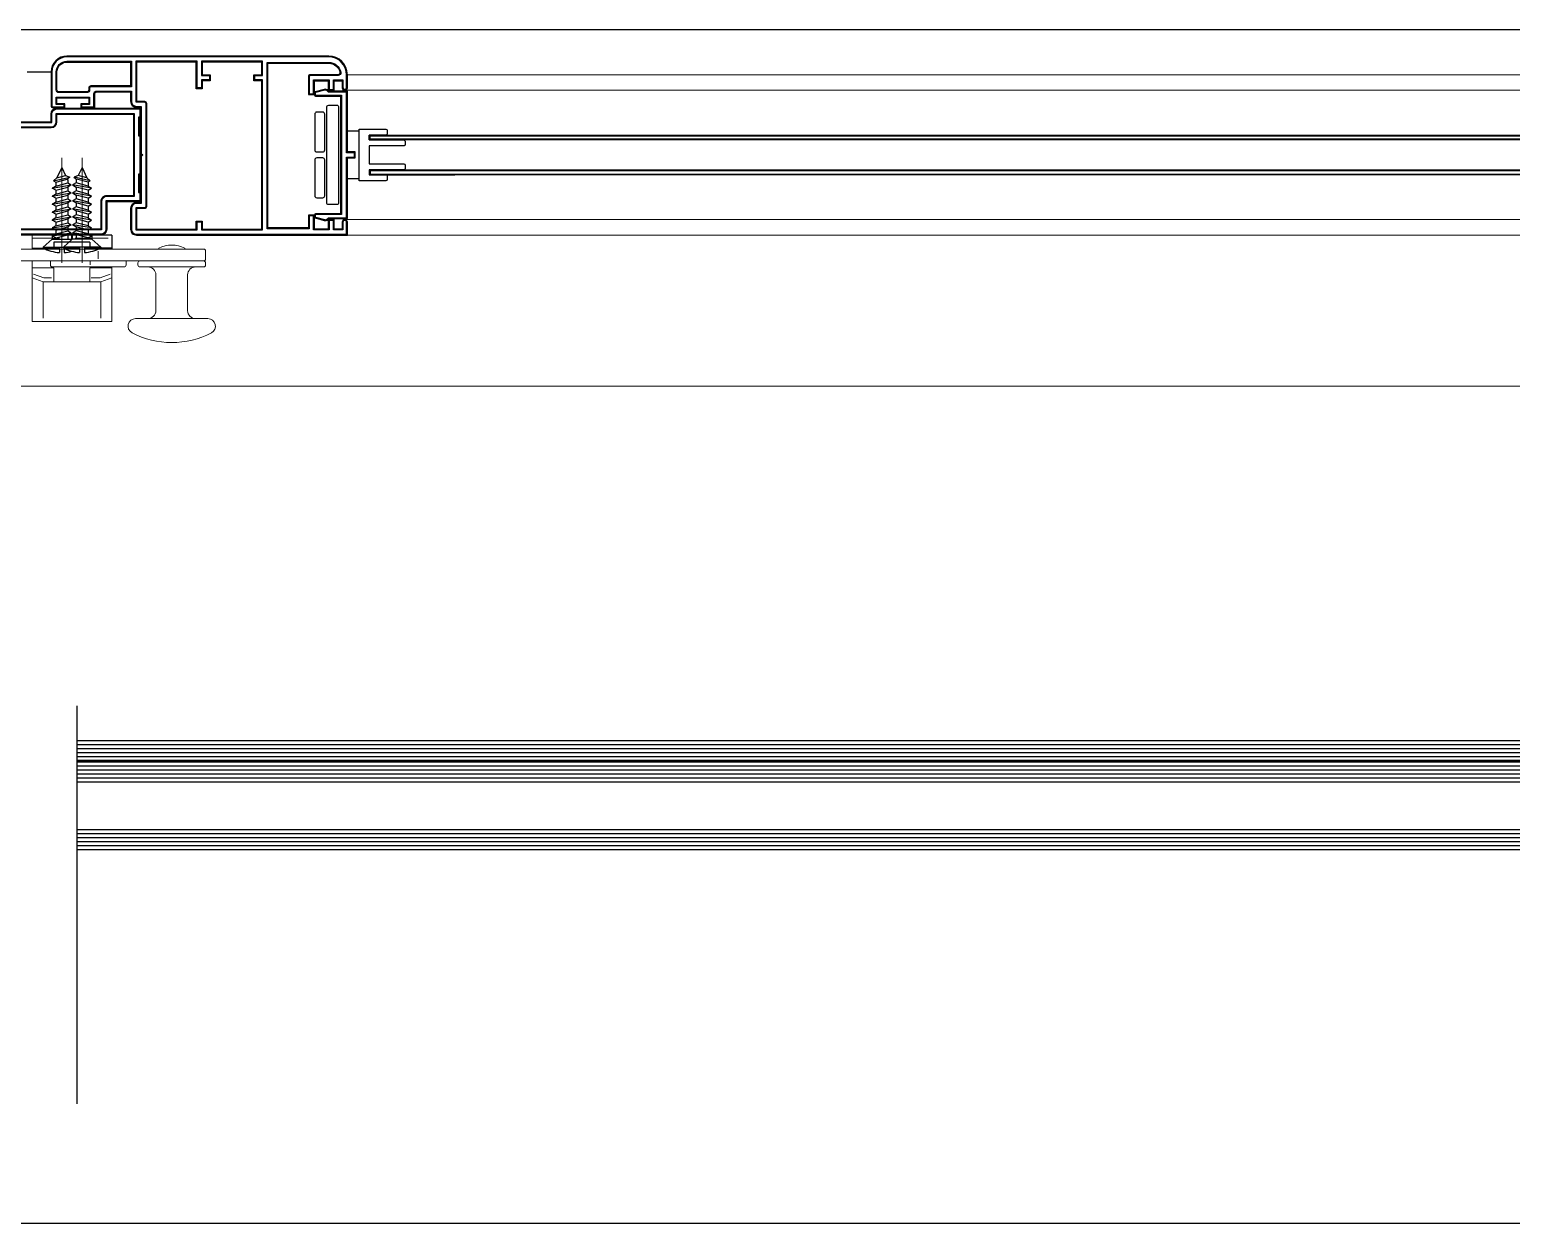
# Model space of a CAD drawing. Header units: millimetres. Extents: x 1251.1 to 1334.1, y 1577.6 to 1641.3.
# Drawn here: x 1300.652 to 1301.0245, y 1610.4513 to 1610.7513 of the extents above; entities that cross this region are included whole.
import ezdxf

# ---------------------------------------------------------------- set-up
doc = ezdxf.new("R2010")
doc.units = ezdxf.units.MM
doc.linetypes.add('ACAD_ISO02W100', pattern=[15, 12, -3])
doc.linetypes.add('TRATTOPUNTO', pattern=[1, 0.5, -0.25, 0, -0.25])
for name, color, linetype in [('FINESTRA_finissime', 251, 'Continuous'), ('MONTANTI sezioni - windows structure section', 2, 'Continuous'), ('MURATURA', 140, 'Continuous')]:
    doc.layers.add(name, color=color, linetype=linetype)
doc.layers.add('PROIEZIONI finissime - fine lines', color=251, linetype='Continuous', lineweight=9)
doc.layers.add('VETRATE sezioni - windows sections', color=7, linetype='Continuous', true_color=0x4d79ff)

msp = doc.modelspace()

# ---------------------------------------------------------------- linework, layer by layer
at = {"layer": 'FINESTRA_finissime', "color": 145, "linetype": 'TRATTOPUNTO', "ltscale": 0.02}
msp.add_line((1300.663922517997, 1610.481328795551), (1300.663922517997, 1610.628326230804), dxfattribs=at)
at = {"layer": 'MONTANTI sezioni - windows structure section'}
for p, q in [((1300.651389878987, 1610.74062800721), (1300.657389878987, 1610.74062800721)), ((1300.734889878987, 1610.72577800721), (1300.731889878987, 1610.72577800721)), ((1300.737389878987, 1610.72477800721), (1301.172723938244, 1610.72477800721)), ((1300.737389878987, 1610.72357800721), (1300.737389878987, 1610.72477800721)), ((1301.172723938244, 1610.72357800721), (1300.737389878987, 1610.72357800721)), ((1300.737589878987, 1610.72457800721), (1301.172723938244, 1610.72457800721)), ((1300.737589878987, 1610.72377800721), (1300.737589878987, 1610.72457800721)), ((1301.172723938244, 1610.72377800721), (1300.737589878987, 1610.72377800721)), ((1300.660089878987, 1610.71662800721), (1300.65886853808, 1610.714008833182)), ((1300.660089878987, 1610.71662800721), (1300.661039913562, 1610.714590651489)), ((1300.665189878987, 1610.71662800721), (1300.664239844412, 1610.714590651489)), ((1300.665189878987, 1610.71662800721), (1300.666411219895, 1610.714008833182)), ((1301.187223938244, 1610.71597800721), (1300.737389878987, 1610.71597800721)), ((1300.737389878987, 1610.71597800721), (1300.737389878987, 1610.71477800721)), ((1301.172723938244, 1610.71577800721), (1300.737589878987, 1610.71577800721)), ((1300.737589878987, 1610.71577800721), (1300.737589878987, 1610.71497800721)), ((1300.657689878987, 1610.711418505765), (1300.662489878987, 1610.712218399038)), ((1300.658589878987, 1610.711934166703), (1300.657689878987, 1610.711418505765)), ((1300.65886853808, 1610.714008833182), (1300.658013955601, 1610.713256664812)), ((1300.658013955601, 1610.713256664812), (1300.658589878987, 1610.712898890523)), ((1300.658028661583, 1610.713266170491), (1300.662097198025, 1610.714155996316)), ((1300.658589878987, 1610.712898890523), (1300.661469051392, 1610.713670362444)), ((1300.658589878987, 1610.712898890523), (1300.658589878987, 1610.711934166703)), ((1300.658589878987, 1610.711934166703), (1300.661589878987, 1610.71273801428)), ((1300.658589878987, 1610.710898890523), (1300.661589878987, 1610.7117027381)), ((1300.65886853808, 1610.714008833182), (1300.661039913562, 1610.714590651489)), ((1300.661039913562, 1610.714590651489), (1300.662097198025, 1610.714155996316)), ((1300.662118720241, 1610.714159597696), (1300.661469051392, 1610.713670362444)), ((1300.661469051392, 1610.713670362444), (1300.661589878987, 1610.713411246829)), ((1300.661589878987, 1610.713411246829), (1300.661589878987, 1610.71273801428)), ((1300.661589878987, 1610.71273801428), (1300.662489878987, 1610.712218399038)), ((1300.662489878987, 1610.712218399038), (1300.661589878987, 1610.7117027381)), ((1300.661589878987, 1610.7117027381), (1300.661589878987, 1610.71073801428)), ((1300.663689878987, 1610.71273801428), (1300.662789878987, 1610.712218399038)), ((1300.662789878987, 1610.712218399038), (1300.663689878987, 1610.7117027381)), ((1300.667589878987, 1610.711418505765), (1300.662789878987, 1610.712218399038)), ((1300.663161037734, 1610.714159597696), (1300.663810706582, 1610.713670362444)), ((1300.664239844412, 1610.714590651489), (1300.66318255995, 1610.714155996316)), ((1300.667251096391, 1610.713266170491), (1300.66318255995, 1610.714155996316)), ((1300.663810706582, 1610.713670362444), (1300.663689878987, 1610.713411246829)), ((1300.663689878987, 1610.713411246829), (1300.663689878987, 1610.71273801428)), ((1300.666689878987, 1610.711934166703), (1300.663689878987, 1610.71273801428)), ((1300.663689878987, 1610.7117027381), (1300.663689878987, 1610.71073801428)), ((1300.666689878987, 1610.710898890523), (1300.663689878987, 1610.7117027381)), ((1300.666689878987, 1610.712898890523), (1300.663810706582, 1610.713670362444)), ((1300.666411219895, 1610.714008833182), (1300.664239844412, 1610.714590651489)), ((1300.666411219895, 1610.714008833182), (1300.667265802374, 1610.713256664812)), ((1300.667265802374, 1610.713256664812), (1300.666689878987, 1610.712898890523)), ((1300.666689878987, 1610.712898890523), (1300.666689878987, 1610.711934166703)), ((1300.666689878987, 1610.711934166703), (1300.667589878987, 1610.711418505765)), ((1300.734889878987, 1610.71377800721), (1300.731889878987, 1610.71377800721)), ((1300.737389878987, 1610.71477800721), (1300.758889878987, 1610.71477800721)), ((1300.737589878987, 1610.71497800721), (1301.172723938244, 1610.71497800721)), ((1301.183023938244, 1610.71477800721), (1300.758889878987, 1610.71477800721)), ((1300.658589878987, 1610.710898890523), (1300.657689878987, 1610.711418505765)), ((1300.657689878987, 1610.709418505765), (1300.662489878987, 1610.710218399038)), ((1300.658589878987, 1610.709934166703), (1300.657689878987, 1610.709418505765)), ((1300.658589878987, 1610.708898890523), (1300.657689878987, 1610.709418505765)), ((1300.657689878987, 1610.707418505765), (1300.662489878987, 1610.708218399038)), ((1300.658589878987, 1610.710898890523), (1300.658589878987, 1610.709934166703)), ((1300.658589878987, 1610.709934166703), (1300.661589878987, 1610.71073801428)), ((1300.658589878987, 1610.708898890523), (1300.661589878987, 1610.7097027381)), ((1300.658589878987, 1610.708898890523), (1300.658589878987, 1610.707934166703)), ((1300.658589878987, 1610.707934166703), (1300.661589878987, 1610.70873801428)), ((1300.661589878987, 1610.71073801428), (1300.662489878987, 1610.710218399038)), ((1300.662489878987, 1610.710218399038), (1300.661589878987, 1610.7097027381)), ((1300.661589878987, 1610.7097027381), (1300.661589878987, 1610.70873801428)), ((1300.661589878987, 1610.70873801428), (1300.662489878987, 1610.708218399038)), ((1300.662489878987, 1610.708218399038), (1300.661589878987, 1610.7077027381)), ((1300.663689878987, 1610.71073801428), (1300.662789878987, 1610.710218399038)), ((1300.662789878987, 1610.710218399038), (1300.663689878987, 1610.7097027381)), ((1300.667589878987, 1610.709418505765), (1300.662789878987, 1610.710218399038)), ((1300.663689878987, 1610.70873801428), (1300.662789878987, 1610.708218399038)), ((1300.662789878987, 1610.708218399038), (1300.663689878987, 1610.7077027381)), ((1300.667589878987, 1610.707418505765), (1300.662789878987, 1610.708218399038)), ((1300.666689878987, 1610.709934166703), (1300.663689878987, 1610.71073801428)), ((1300.663689878987, 1610.7097027381), (1300.663689878987, 1610.70873801428)), ((1300.666689878987, 1610.708898890523), (1300.663689878987, 1610.7097027381)), ((1300.666689878987, 1610.707934166703), (1300.663689878987, 1610.70873801428)), ((1300.666689878987, 1610.710898890523), (1300.667589878987, 1610.711418505765)), ((1300.666689878987, 1610.710898890523), (1300.666689878987, 1610.709934166703)), ((1300.666689878987, 1610.709934166703), (1300.667589878987, 1610.709418505765)), ((1300.666689878987, 1610.708898890523), (1300.667589878987, 1610.709418505765)), ((1300.666689878987, 1610.708898890523), (1300.666689878987, 1610.707934166703)), ((1300.658589878987, 1610.707934166703), (1300.657689878987, 1610.707418505765)), ((1300.658589878987, 1610.706898890523), (1300.657689878987, 1610.707418505765)), ((1300.657689878987, 1610.705418505765), (1300.662489878987, 1610.706218399038)), ((1300.658589878987, 1610.705934166703), (1300.657689878987, 1610.705418505765)), ((1300.658589878987, 1610.704898890523), (1300.657689878987, 1610.705418505765)), ((1300.658589878987, 1610.706898890523), (1300.661589878987, 1610.7077027381)), ((1300.658589878987, 1610.706898890523), (1300.658589878987, 1610.705934166703)), ((1300.658589878987, 1610.705934166703), (1300.661589878987, 1610.706738014281)), ((1300.658589878987, 1610.704898890523), (1300.661589878987, 1610.7057027381)), ((1300.658589878987, 1610.704898890523), (1300.658589878987, 1610.703934166703)), ((1300.658589878987, 1610.703934166703), (1300.661589878987, 1610.704738014281)), ((1300.661589878987, 1610.7077027381), (1300.661589878987, 1610.706738014281)), ((1300.661589878987, 1610.706738014281), (1300.662489878987, 1610.706218399038)), ((1300.662489878987, 1610.706218399038), (1300.661589878987, 1610.7057027381)), ((1300.661589878987, 1610.7057027381), (1300.661589878987, 1610.704738014281)), ((1300.661589878987, 1610.704738014281), (1300.662489878987, 1610.704218399038)), ((1300.663689878987, 1610.706738014281), (1300.662789878987, 1610.706218399038)), ((1300.662789878987, 1610.706218399038), (1300.663689878987, 1610.7057027381)), ((1300.667589878987, 1610.705418505765), (1300.662789878987, 1610.706218399038)), ((1300.663689878987, 1610.704738014281), (1300.662789878987, 1610.704218399038)), ((1300.663689878987, 1610.7077027381), (1300.663689878987, 1610.706738014281)), ((1300.666689878987, 1610.706898890523), (1300.663689878987, 1610.7077027381)), ((1300.666689878987, 1610.705934166703), (1300.663689878987, 1610.706738014281)), ((1300.663689878987, 1610.7057027381), (1300.663689878987, 1610.704738014281)), ((1300.666689878987, 1610.704898890523), (1300.663689878987, 1610.7057027381)), ((1300.666689878987, 1610.703934166703), (1300.663689878987, 1610.704738014281)), ((1300.666689878987, 1610.707934166703), (1300.667589878987, 1610.707418505765)), ((1300.666689878987, 1610.706898890523), (1300.667589878987, 1610.707418505765)), ((1300.666689878987, 1610.706898890523), (1300.666689878987, 1610.705934166703)), ((1300.666689878987, 1610.705934166703), (1300.667589878987, 1610.705418505765)), ((1300.666689878987, 1610.704898890523), (1300.667589878987, 1610.705418505765)), ((1300.666689878987, 1610.704898890523), (1300.666689878987, 1610.703934166703)), ((1300.657689878987, 1610.703418505765), (1300.662489878987, 1610.704218399038)), ((1300.658589878987, 1610.703934166703), (1300.657689878987, 1610.703418505765)), ((1300.658589878987, 1610.702898890523), (1300.657689878987, 1610.703418505765)), ((1300.657689878987, 1610.701418505765), (1300.662489878987, 1610.702218399038)), ((1300.658589878987, 1610.701934166703), (1300.657689878987, 1610.701418505765)), ((1300.658589878987, 1610.700898890523), (1300.657689878987, 1610.701418505765)), ((1300.658589878987, 1610.702898890523), (1300.661589878987, 1610.7037027381)), ((1300.658589878987, 1610.702898890523), (1300.658589878987, 1610.701934166703)), ((1300.658589878987, 1610.701934166703), (1300.661589878987, 1610.702738014281)), ((1300.658589878987, 1610.700898890523), (1300.661589878987, 1610.7017027381)), ((1300.658589878987, 1610.700898890523), (1300.658589878987, 1610.699934166703)), ((1300.658589878987, 1610.699934166703), (1300.661589878987, 1610.70073801428)), ((1300.662489878987, 1610.704218399038), (1300.661589878987, 1610.7037027381)), ((1300.661589878987, 1610.7037027381), (1300.661589878987, 1610.702738014281)), ((1300.661589878987, 1610.702738014281), (1300.662489878987, 1610.702218399038)), ((1300.662489878987, 1610.702218399038), (1300.661589878987, 1610.7017027381)), ((1300.661589878987, 1610.7017027381), (1300.661589878987, 1610.70073801428)), ((1300.661589878987, 1610.70073801428), (1300.662489878987, 1610.700218399038)), ((1300.662789878987, 1610.704218399038), (1300.663689878987, 1610.7037027381)), ((1300.667589878987, 1610.703418505765), (1300.662789878987, 1610.704218399038)), ((1300.663689878987, 1610.702738014281), (1300.662789878987, 1610.702218399038)), ((1300.662789878987, 1610.702218399038), (1300.663689878987, 1610.7017027381)), ((1300.667589878987, 1610.701418505765), (1300.662789878987, 1610.702218399038)), ((1300.663689878987, 1610.70073801428), (1300.662789878987, 1610.700218399038)), ((1300.663689878987, 1610.7037027381), (1300.663689878987, 1610.702738014281)), ((1300.666689878987, 1610.702898890523), (1300.663689878987, 1610.7037027381)), ((1300.666689878987, 1610.701934166703), (1300.663689878987, 1610.702738014281)), ((1300.663689878987, 1610.7017027381), (1300.663689878987, 1610.70073801428)), ((1300.666689878987, 1610.700898890523), (1300.663689878987, 1610.7017027381)), ((1300.666689878987, 1610.699934166703), (1300.663689878987, 1610.70073801428)), ((1300.666689878987, 1610.703934166703), (1300.667589878987, 1610.703418505765)), ((1300.666689878987, 1610.702898890523), (1300.667589878987, 1610.703418505765)), ((1300.666689878987, 1610.702898890523), (1300.666689878987, 1610.701934166703)), ((1300.666689878987, 1610.701934166703), (1300.667589878987, 1610.701418505765)), ((1300.666689878987, 1610.700898890523), (1300.667589878987, 1610.701418505765)), ((1300.666689878987, 1610.700898890523), (1300.666689878987, 1610.699934166703)), ((1300.672639878987, 1610.69962800721), (1300.652639878987, 1610.69962800721)), ((1300.657639357954, 1610.69862800721), (1300.655397784141, 1610.696556603564)), ((1300.657639357954, 1610.69962800721), (1300.657639357954, 1610.69862800721)), ((1300.657639357954, 1610.69862800721), (1300.66254040002, 1610.69862800721)), ((1300.657689878987, 1610.699418505765), (1300.662489878987, 1610.700218399038)), ((1300.658589878987, 1610.699934166703), (1300.657689878987, 1610.699418505765)), ((1300.658589878987, 1610.698898890523), (1300.657689878987, 1610.699418505765)), ((1300.658139878987, 1610.69787800721), (1300.658139878987, 1610.69637800721)), ((1300.667139878987, 1610.69787800721), (1300.658139878987, 1610.69787800721)), ((1300.658589878987, 1610.698898890523), (1300.661589878987, 1610.6997027381)), ((1300.658589878987, 1610.698898890523), (1300.658589878987, 1610.69862800721)), ((1300.662739357955, 1610.69862800721), (1300.660497784141, 1610.696556603564)), ((1300.662489878987, 1610.700218399038), (1300.661589878987, 1610.6997027381)), ((1300.661589878987, 1610.6997027381), (1300.661589878987, 1610.69862800721)), ((1300.66254040002, 1610.69962800721), (1300.66254040002, 1610.69862800721)), ((1300.662739357955, 1610.69962800721), (1300.662739357955, 1610.69862800721)), ((1300.66764040002, 1610.69862800721), (1300.662739357955, 1610.69862800721)), ((1300.662789878987, 1610.700218399038), (1300.663689878987, 1610.6997027381)), ((1300.667589878987, 1610.699418505765), (1300.662789878987, 1610.700218399038)), ((1300.663689878987, 1610.6997027381), (1300.663689878987, 1610.69862800721)), ((1300.666689878987, 1610.698898890523), (1300.663689878987, 1610.6997027381)), ((1300.666689878987, 1610.699934166703), (1300.667589878987, 1610.699418505765)), ((1300.666689878987, 1610.698898890523), (1300.667589878987, 1610.699418505765)), ((1300.666689878987, 1610.698898890523), (1300.666689878987, 1610.69862800721)), ((1300.667139878987, 1610.69787800721), (1300.667139878987, 1610.69637800721)), ((1300.66764040002, 1610.69962800721), (1300.66764040002, 1610.69862800721)), ((1300.66764040002, 1610.69862800721), (1300.669881973834, 1610.696556603564)), ((1300.672639878987, 1610.69962800721), (1300.672639878987, 1610.69612800721)), ((1300.655397784141, 1610.696556603564), (1300.659489878987, 1610.696556603564)), ((1300.655397784141, 1610.696556603564), (1300.655397784141, 1610.696371283412)), ((1300.655397784141, 1610.696371283412), (1300.659489878987, 1610.696371283412)), ((1300.659489878987, 1610.69662800721), (1300.659489878987, 1610.695245669561)), ((1300.659489878987, 1610.69662800721), (1300.660575053746, 1610.69662800721)), ((1300.664589878987, 1610.696556603564), (1300.660497784141, 1610.696556603564)), ((1300.660497784141, 1610.696556603564), (1300.660497784141, 1610.696371283412)), ((1300.664589878987, 1610.696371283412), (1300.660497784141, 1610.696371283412)), ((1300.660689878987, 1610.696274319429), (1300.660689878987, 1610.695245669561)), ((1300.664589878987, 1610.69662800721), (1300.664589878987, 1610.695245669561)), ((1300.665789878987, 1610.69662800721), (1300.664589878987, 1610.69662800721)), ((1300.665789878987, 1610.69662800721), (1300.665789878987, 1610.695245669561)), ((1300.669881973834, 1610.696556603564), (1300.665789878987, 1610.696556603564)), ((1300.669881973834, 1610.696371283412), (1300.665789878987, 1610.696371283412)), ((1300.672639878987, 1610.69637800721), (1300.667139878987, 1610.69637800721)), ((1300.669881973834, 1610.696556603564), (1300.669881973834, 1610.696371283412))]:
    msp.add_line(p, q, dxfattribs=at)
for points in [[(1300.657389878987, 1610.73212800721, 0.4142135623730951), (1300.657889878987, 1610.73162800721), (1300.660889878987, 1610.73162800721), (1300.660889878987, 1610.73262800721), (1300.658889878987, 1610.73262800721), (1300.658889878987, 1610.73412800721), (1300.666889878987, 1610.73412800721), (1300.666889878987, 1610.73262800721), (1300.664889878987, 1610.73262800721), (1300.664889878987, 1610.73162800721), (1300.668389878987, 1610.73162800721), (1300.668389878987, 1610.73512800721, -0.4142135623730951), (1300.668889878987, 1610.73562800721), (1300.677389878987, 1610.73562800721), (1300.677389878987, 1610.73327800721, 0.4142135623730951), (1300.678889878987, 1610.73177800721), (1300.679889878987, 1610.73177800721), (1300.679889878987, 1610.72007800721), (1300.680189878987, 1610.71977800721), (1300.679889878987, 1610.71947800721), (1300.679889878987, 1610.70777800721), (1300.678889878987, 1610.70777800721, 0.4142135623730951), (1300.677389878987, 1610.70627800721), (1300.677389878987, 1610.70112800721, 0.4142135623730951), (1300.678889878987, 1610.69962800721), (1300.731889878987, 1610.69962800721), (1300.731889878987, 1610.70287800721, 1), (1300.730589878987, 1610.70287800721), (1300.730589878987, 1610.70112800721), (1300.728589878987, 1610.70112800721), (1300.728589878987, 1610.70352800721), (1300.727089878987, 1610.70352800721), (1300.727089878987, 1610.70112800721), (1300.723589878987, 1610.70112800721), (1300.723589878987, 1610.70462800721), (1300.722089878987, 1610.70462800721), (1300.722089878987, 1610.70142800721), (1300.711889878987, 1610.70142800721), (1300.711889878987, 1610.74282800721), (1300.727189878987, 1610.74282800721, -0.3539972922353375), (1300.730026246848, 1610.740532173877, -0.4771078284050197), (1300.729537217906, 1610.73992800721), (1300.722589878987, 1610.73992800721, 0.4142135623730951), (1300.722089878987, 1610.73942800721), (1300.722089878987, 1610.73492800721), (1300.723589878987, 1610.73492800721), (1300.723589878987, 1610.73842800721), (1300.727089878987, 1610.73842800721), (1300.727089878987, 1610.73602800721), (1300.728589878987, 1610.73602800721), (1300.728589878987, 1610.73842800721), (1300.730589878987, 1610.73842800721), (1300.730589878987, 1610.73667800721, 1), (1300.731889878987, 1610.73667800721), (1300.731889878987, 1610.73992800721, 0.4142135623730951), (1300.727189878987, 1610.74462800721), (1300.661389878987, 1610.74462800721, 0.414213562373093), (1300.657389878987, 1610.74062800721)], [(1300.657589878987, 1610.73212800721, 0.4142135623731173), (1300.657889878987, 1610.73182800721), (1300.660689878987, 1610.73182800721), (1300.660689878987, 1610.73242800721), (1300.658689878987, 1610.73242800721), (1300.658689878987, 1610.73432800721), (1300.667089878987, 1610.73432800721), (1300.667089878987, 1610.73242800721), (1300.665089878987, 1610.73242800721), (1300.665089878987, 1610.73182800721), (1300.668189878987, 1610.73182800721), (1300.668189878987, 1610.73512800721, -0.4142135623730856), (1300.668889878987, 1610.73582800721), (1300.677589878987, 1610.73582800721), (1300.677589878987, 1610.73327800721, 0.4142135623731002), (1300.678889878987, 1610.73197800721), (1300.680089878987, 1610.73197800721), (1300.680089878987, 1610.720160849922), (1300.6804727217, 1610.71977800721), (1300.680089878987, 1610.719395164497), (1300.680089878987, 1610.70757800721), (1300.678889878987, 1610.70757800721, 0.4142135623731002), (1300.677589878987, 1610.70627800721), (1300.677589878987, 1610.70112800721, 0.4142135623731002), (1300.678889878987, 1610.69982800721), (1300.731689878987, 1610.69982800721), (1300.731689878987, 1610.70287800721, 1), (1300.730789878987, 1610.70287800721), (1300.730789878987, 1610.70092800721), (1300.728389878987, 1610.70092800721), (1300.728389878987, 1610.70332800721), (1300.727289878987, 1610.70332800721), (1300.727289878987, 1610.70092800721), (1300.723389878987, 1610.70092800721), (1300.723389878987, 1610.70442800721), (1300.722289878987, 1610.70442800721), (1300.722289878987, 1610.70122800721), (1300.711689878987, 1610.70122800721), (1300.711689878987, 1610.74302800721), (1300.727189878987, 1610.74302800721, -0.3539972922353337), (1300.730221858424, 1610.740573840543, -0.4771078284050183), (1300.729537217906, 1610.73972800721), (1300.722589878987, 1610.73972800721, 0.4142135623731173), (1300.722289878987, 1610.73942800721), (1300.722289878987, 1610.73512800721), (1300.723389878987, 1610.73512800721), (1300.723389878987, 1610.73862800721), (1300.727289878987, 1610.73862800721), (1300.727289878987, 1610.73622800721), (1300.728389878987, 1610.73622800721), (1300.728389878987, 1610.73862800721), (1300.730789878987, 1610.73862800721), (1300.730789878987, 1610.73667800721, 1), (1300.731689878987, 1610.73667800721), (1300.731689878987, 1610.73992800721, 0.4142135623730966), (1300.727189878987, 1610.74442800721), (1300.661389878987, 1610.74442800721, 0.4142135623730968), (1300.657589878987, 1610.74062800721)], [(1300.658689878987, 1610.74062800721, -0.4142135623731018), (1300.661389878987, 1610.74332800721), (1300.677589878987, 1610.74332800721), (1300.677589878987, 1610.73692800721), (1300.667389878987, 1610.73692800721, 0.4142135623731173), (1300.667089878987, 1610.73662800721), (1300.667089878987, 1610.73612800721, -0.4142135623730856), (1300.666389878987, 1610.73542800721), (1300.659389878987, 1610.73542800721, -0.4142135623730856), (1300.658689878987, 1610.73612800721)], [(1300.658889878987, 1610.74062800721, -0.4142135623731018), (1300.661389878987, 1610.74312800721), (1300.677389878987, 1610.74312800721), (1300.677389878987, 1610.73712800721), (1300.667389878987, 1610.73712800721, 0.4142135623730943), (1300.666889878987, 1610.73662800721), (1300.666889878987, 1610.73612800721, -0.4142135623730951), (1300.666389878987, 1610.73562800721), (1300.659389878987, 1610.73562800721, -0.4142135623730951), (1300.658889878987, 1610.73612800721)], [(1300.694089878987, 1610.74332800721), (1300.678689878987, 1610.74332800721), (1300.678689878987, 1610.73307800721), (1300.680889878987, 1610.73307800721, -0.4142135623731173), (1300.681189878987, 1610.73277800721), (1300.681189878987, 1610.70677800721, -0.4142135623731173), (1300.680889878987, 1610.70647800721), (1300.678689878987, 1610.70647800721), (1300.678689878987, 1610.70092800721), (1300.694089878987, 1610.70092800721), (1300.694089878987, 1610.70292800721), (1300.695189878987, 1610.70292800721), (1300.695189878987, 1610.70092800721), (1300.710589878987, 1610.70092800721), (1300.710589878987, 1610.73862800721), (1300.708589878987, 1610.73862800721), (1300.708589878987, 1610.73972800721), (1300.710589878987, 1610.73972800721), (1300.710589878987, 1610.74332800721), (1300.695189878987, 1610.74332800721), (1300.695189878987, 1610.73972800721), (1300.697189878987, 1610.73972800721), (1300.697189878987, 1610.73862800721), (1300.695189878987, 1610.73862800721), (1300.695189878987, 1610.73662800721), (1300.694089878987, 1610.73662800721)], [(1300.693889878987, 1610.74312800721), (1300.678889878987, 1610.74312800721), (1300.678889878987, 1610.73327800721), (1300.680889878987, 1610.73327800721, -0.4142135623730956), (1300.681389878987, 1610.73277800721), (1300.681389878987, 1610.70677800721, -0.4142135623730951), (1300.680889878987, 1610.70627800721), (1300.678889878987, 1610.70627800721), (1300.678889878987, 1610.70112800721), (1300.693889878987, 1610.70112800721), (1300.693889878987, 1610.70312800721), (1300.695389878987, 1610.70312800721), (1300.695389878987, 1610.70112800721), (1300.710389878987, 1610.70112800721), (1300.710389878987, 1610.73842800721), (1300.708389878987, 1610.73842800721), (1300.708389878987, 1610.73992800721), (1300.710389878987, 1610.73992800721), (1300.710389878987, 1610.74312800721), (1300.695389878987, 1610.74312800721), (1300.695389878987, 1610.73992800721), (1300.697389878987, 1610.73992800721), (1300.697389878987, 1610.73842800721), (1300.695389878987, 1610.73842800721), (1300.695389878987, 1610.73642800721), (1300.693889878987, 1610.73642800721)], [(1300.723589878987, 1610.735337028862), (1300.723589878987, 1610.73487800721, 0.4142135623730843), (1300.723889878987, 1610.73457800721), (1300.730189878987, 1610.73457800721), (1300.730189878987, 1610.70497800721), (1300.723889878987, 1610.70497800721, 0.4142135623730843), (1300.723589878987, 1610.70467800721), (1300.723589878987, 1610.704218985558, 0.3394542588633662), (1300.723812233274, 1610.70392920781), (1300.726077102835, 1610.70332233784, 0.2679491924311567), (1300.727043028662, 1610.703581156885), (1300.727239878987, 1610.70377800721), (1300.731889878987, 1610.70377800721), (1300.731889878987, 1610.71902800721), (1300.733889878987, 1610.71902800721), (1300.733889878987, 1610.72052800721), (1300.731889878987, 1610.72052800721), (1300.731889878987, 1610.73577800721), (1300.727239878987, 1610.73577800721), (1300.727043028662, 1610.735974857535, 0.2679491924311567), (1300.726077102835, 1610.73623367658), (1300.723812233274, 1610.73562680661, 0.3394542588633662)], [(1300.723789878987, 1610.735337028862), (1300.723789878987, 1610.73487800721, 0.4142135623731616), (1300.723889878987, 1610.73477800721), (1300.730389878987, 1610.73477800721), (1300.730389878987, 1610.70477800721), (1300.723889878987, 1610.70477800721, 0.4142135623731618), (1300.723789878987, 1610.70467800721), (1300.723789878987, 1610.704218985558, 0.3394542588634982), (1300.723863997082, 1610.704122392975), (1300.726128866645, 1610.703515523005, 0.2679491924311567), (1300.726901607306, 1610.703722578241), (1300.727157036275, 1610.70397800721), (1300.731689878987, 1610.70397800721), (1300.731689878987, 1610.71922800721), (1300.733689878987, 1610.71922800721), (1300.733689878987, 1610.72032800721), (1300.731689878987, 1610.72032800721), (1300.731689878987, 1610.73557800721), (1300.727157036275, 1610.73557800721), (1300.726901607306, 1610.735833436179, 0.2679491924311512), (1300.726128866645, 1610.736040491415), (1300.723863997082, 1610.735433621445, 0.339454258863412)], [(1300.723689878987, 1610.72102800721, 0.4142135623730958), (1300.724189878987, 1610.72052800721), (1300.725689878987, 1610.72052800721, 0.4142135623730943), (1300.726189878987, 1610.72102800721), (1300.726189878987, 1610.73002800721, 0.4142135623730958), (1300.725689878987, 1610.73052800721), (1300.724189878987, 1610.73052800721, 0.4142135623730943), (1300.723689878987, 1610.73002800721)], [(1300.729689878987, 1610.70777800721, -0.4142135623730965), (1300.729189878987, 1610.70727800721), (1300.727189878987, 1610.70727800721, -0.4142135623730951), (1300.726689878987, 1610.70777800721), (1300.726689878987, 1610.73177800721, -0.4142135623730948), (1300.727189878987, 1610.73227800721), (1300.729189878987, 1610.73227800721, -0.4142135623730954), (1300.729689878987, 1610.73177800721)], [(1300.638689878987, 1610.70647800721), (1300.639889878987, 1610.70647800721, 0.4142135623731002), (1300.641189878987, 1610.70777800721), (1300.641189878987, 1610.72682800721), (1300.657389878987, 1610.72682800721, 0.4142135623731002), (1300.658689878987, 1610.72812800721), (1300.658689878987, 1610.73022800721), (1300.678289878987, 1610.73022800721), (1300.678289878987, 1610.70932800721), (1300.671389878987, 1610.70932800721, 0.4142135623731002), (1300.670089878987, 1610.70802800721), (1300.670089878987, 1610.70092800721), (1300.638689878987, 1610.70092800721)], [(1300.638889878987, 1610.70627800721), (1300.639889878987, 1610.70627800721, 0.4142135623730951), (1300.641389878987, 1610.70777800721), (1300.641389878987, 1610.72662800721), (1300.657389878987, 1610.72662800721, 0.4142135623730951), (1300.658889878987, 1610.72812800721), (1300.658889878987, 1610.73002800721), (1300.678089878987, 1610.73002800721), (1300.678089878987, 1610.70952800721), (1300.671389878987, 1610.70952800721, 0.4142135623730951), (1300.669889878987, 1610.70802800721), (1300.669889878987, 1610.70112800721), (1300.638889878987, 1610.70112800721)], [(1300.746089878987, 1610.72352800721, -0.4142135623730951), (1300.746389878987, 1610.72322800721), (1300.746389878987, 1610.72232800721, -0.4142135623730979), (1300.746089878987, 1610.72202800721), (1300.737389878987, 1610.72202800721), (1300.737389878987, 1610.71752800721), (1300.746089878987, 1610.71752800721, -0.4142135623730917), (1300.746389878987, 1610.71722800721), (1300.746389878987, 1610.71632800721, -0.4142135623730979), (1300.746089878987, 1610.71602800721), (1300.737389878987, 1610.71602800721), (1300.737389878987, 1610.71477800721), (1300.741589878987, 1610.71477800721, -0.4142135623730974), (1300.741889878987, 1610.71447800721), (1300.741889878987, 1610.71357800721, -0.4142135623730921), (1300.741589878987, 1610.71327800721), (1300.734889878987, 1610.71327800721), (1300.734889878987, 1610.72627800721), (1300.741589878987, 1610.72627800721, -0.4142135623730951), (1300.741889878987, 1610.72597800721), (1300.741889878987, 1610.72507800721, -0.4142135623730951), (1300.741589878987, 1610.72477800721), (1300.737389878987, 1610.72477800721), (1300.737389878987, 1610.72352800721)], [(1300.723689878987, 1610.70952800721, 0.4142135623730951), (1300.724189878987, 1610.70902800721), (1300.725689878987, 1610.70902800721, 0.4142135623730951), (1300.726189878987, 1610.70952800721), (1300.726189878987, 1610.71852800721, 0.4142135623730945), (1300.725689878987, 1610.71902800721), (1300.724189878987, 1610.71902800721, 0.4142135623730951), (1300.723689878987, 1610.71852800721)]]:
    msp.add_lwpolyline(points, format="xyb", close=True, dxfattribs=at)
for points in [[(1300.641389878987, 1610.72812800721), (1300.657389878987, 1610.72812800721), (1300.657389878987, 1610.73002800721, -0.4142135623731146), (1300.658889878987, 1610.73152800721), (1300.679889878987, 1610.73152800721), (1300.679889878987, 1610.72902800721), (1300.679589878987, 1610.72902800721), (1300.679589878987, 1610.72477800721), (1300.679889878987, 1610.72477800721), (1300.679889878987, 1610.71477800721), (1300.679589878987, 1610.71477800721), (1300.679589878987, 1610.71052800721), (1300.679889878987, 1610.71052800721), (1300.679889878987, 1610.70802800721), (1300.671389878987, 1610.70802800721), (1300.671389878987, 1610.70112800721, -0.4142135623730951), (1300.669889878987, 1610.69962800721), (1300.638889878987, 1610.69962800721, -0.4142135623730951)], [(1300.641389878987, 1610.72792800721), (1300.657589878987, 1610.72792800721), (1300.657589878987, 1610.73002800721, -0.4142135623731258), (1300.658889878987, 1610.73132800721), (1300.679689878987, 1610.73132800721), (1300.679689878987, 1610.72922800721), (1300.679389878987, 1610.72922800721), (1300.679389878987, 1610.72457800721), (1300.679689878987, 1610.72457800721), (1300.679689878987, 1610.71497800721), (1300.679389878987, 1610.71497800721), (1300.679389878987, 1610.71032800721), (1300.679689878987, 1610.71032800721), (1300.679689878987, 1610.70822800721), (1300.671189878987, 1610.70822800721), (1300.671189878987, 1610.70112800721, -0.4142135623731002), (1300.669889878987, 1610.69982800721), (1300.638889878987, 1610.69982800721, -0.4142135623731001)]]:
    msp.add_lwpolyline(points, format="xyb", dxfattribs=at)
for centre, start, end in [((1300.660089878987, 1610.70542800721), 242.6122924694958, 266.6277133165819), ((1300.665189878987, 1610.70542800721), 242.6122924694958, 266.6277133165819), ((1300.660089878987, 1610.70542800721), 273.3722866834178, 284.4775121861885), ((1300.665189878987, 1610.70542800721), 273.3722866834178, 297.3877075305043)]:
    msp.add_arc(centre, 0.0102, start, end, dxfattribs=at)
at = {"layer": 'MURATURA', "linetype": 'ACAD_ISO02W100'}
msp.add_line((1298.445591506608, 1610.751261697454), (1311.445591506608, 1610.751261697454), dxfattribs=at)
at = {"layer": 'MURATURA'}
msp.add_line((1311.445591506608, 1610.451261697454), (1298.445591506608, 1610.451261697454), dxfattribs=at)
at = {"layer": 'PROIEZIONI finissime - fine lines'}
for p, q in [((1300.731889878987, 1610.73992800721), (1301.172723938244, 1610.73992800721)), ((1300.731239878987, 1610.73602800721), (1301.172723938244, 1610.73602800721)), ((1300.660089878987, 1610.69262800721), (1300.660089878987, 1610.719062080349)), ((1300.665189878987, 1610.69262800721), (1300.665189878987, 1610.719062080349)), ((1300.731239878987, 1610.70352800721), (1301.172723938244, 1610.70352800721)), ((1300.652639878987, 1610.69962800721), (1300.652639878987, 1610.69612800721)), ((1300.65950346741, 1610.69887800721), (1300.652639878987, 1610.69887800721)), ((1300.671768113577, 1610.69887800721), (1300.663422077192, 1610.69887800721)), ((1300.731889878987, 1610.69962800721), (1301.172723938244, 1610.69962800721)), ((1300.62699040002, 1610.69612800721), (1300.69574040002, 1610.69612800721)), ((1300.62699040002, 1610.69312800721), (1300.69574040002, 1610.69312800721)), ((1300.658139878987, 1610.69637800721), (1300.652639878987, 1610.69637800721)), ((1300.652639878987, 1610.69312800721), (1300.652639878987, 1610.67787800721)), ((1300.65724040002, 1610.69212800721), (1300.65724040002, 1610.69312800721)), ((1300.66724040002, 1610.69212800721), (1300.66724040002, 1610.69312800721)), ((1300.66924040002, 1610.69562800721), (1300.66924040002, 1610.69362800721)), ((1300.67624040002, 1610.69212800721), (1300.67624040002, 1610.69312800721)), ((1300.68449040002, 1610.69612800721), (1300.68449040002, 1610.69632800721)), ((1300.69099040002, 1610.69612800721), (1300.69099040002, 1610.69632800721)), ((1300.69624040002, 1610.69562800721), (1300.69624040002, 1610.69362800721)), ((1300.658139878987, 1610.69137800721), (1300.652639878987, 1610.69137800721)), ((1300.65298162205, 1610.689817800634), (1300.655566053965, 1610.68887800721)), ((1300.65774040002, 1610.69162800721), (1300.67574040002, 1610.69162800721)), ((1300.658139878987, 1610.69137800721), (1300.658139878987, 1610.68787800721)), ((1300.667139878987, 1610.69137800721), (1300.667139878987, 1610.68787800721)), ((1300.672639878987, 1610.69137800721), (1300.667139878987, 1610.69137800721)), ((1300.672298135924, 1610.689817800634), (1300.66971370401, 1610.68887800721)), ((1300.672639878987, 1610.69162800721), (1300.672639878987, 1610.67787800721)), ((1300.67924040002, 1610.69262800721), (1300.67924040002, 1610.69212800721)), ((1300.67974040002, 1610.69162800721), (1300.69574040002, 1610.69162800721)), ((1300.68374040002, 1610.68962800721), (1300.68374040002, 1610.68062800721)), ((1300.69174040002, 1610.68962800721), (1300.69174040002, 1610.68062800721)), ((1300.69624040002, 1610.69262800721), (1300.69624040002, 1610.69212800721)), ((1300.652639878987, 1610.68887800721), (1300.655389878987, 1610.68787800721)), ((1300.669889878987, 1610.68787800721), (1300.655389878987, 1610.68787800721)), ((1300.655389878987, 1610.68787800721), (1300.655389878987, 1610.678776982018)), ((1300.657553075778, 1610.68887800721), (1300.655566053965, 1610.68887800721)), ((1300.66971370401, 1610.68887800721), (1300.667492723663, 1610.68887800721)), ((1300.672639878987, 1610.68887800721), (1300.669889878987, 1610.68787800721)), ((1300.669889878987, 1610.68787800721), (1300.669889878987, 1610.678776982018)), ((1300.678628414005, 1610.67862800721), (1300.696852386036, 1610.67862800721)), ((1300.672639878987, 1610.67787800721), (1300.652639878987, 1610.67787800721)), ((1300.054223938244, 1610.66162800721), (1301.254223938244, 1610.66162800721))]:
    msp.add_line(p, q, dxfattribs=at)
for centre, radius, start, end in [((1300.68774040002, 1610.69012644471), 0.007001562500000115, 62.3426980553262, 117.6573019446738), ((1300.67974040002, 1610.69262800721), 0.0004999999999999995, 90, 180), ((1300.69574040002, 1610.69562800721), 0.0004999999999999995, 0, 90), ((1300.69574040002, 1610.69362800721), 0.0004999999999999995, 270, 0), ((1300.69574040002, 1610.69262800721), 0.0004999999999999995, 0, 90), ((1300.65774040002, 1610.69212800721), 0.0004999999999999995, 180, 270), ((1300.67574040002, 1610.69212800721), 0.0004999999999999995, 270, 0), ((1300.67974040002, 1610.69212800721), 0.0004999999999999995, 180, 270), ((1300.68174040002, 1610.68962800721), 0.001999999999999998, 0, 90), ((1300.69374040002, 1610.68962800721), 0.001999999999999998, 90, 180), ((1300.69574040002, 1610.69212800721), 0.0004999999999999995, 270, 0), ((1300.678628414005, 1610.676739993225), 0.001888013984688944, 90, 242.5678417365625), ((1300.68174040002, 1610.68062800721), 0.001999999999999998, 270, 0), ((1300.69374040002, 1610.68062800721), 0.001999999999999998, 180, 270), ((1300.696852386036, 1610.676739993225), 0.001888013984688944, 297.4321582634375, 90), ((1300.68774040002, 1610.694294673877), 0.02166666666666658, 242.5678417365625, 297.4321582634375)]:
    msp.add_arc(centre, radius, start, end, dxfattribs=at)
at = {"layer": 'VETRATE sezioni - windows sections', "linetype": 'Continuous'}
for p, q in [((1300.663918229997, 1610.5716301781), (1301.202976199314, 1610.5716301781)), ((1300.663918229997, 1610.5706301781), (1301.202976199314, 1610.5706301781)), ((1300.663922517997, 1610.5726280301), (1301.202480487314, 1610.5726280301)), ((1300.663918229997, 1610.5696301781), (1301.202976199314, 1610.5696301781)), ((1300.663918229997, 1610.5686301781), (1301.202976199314, 1610.5686301781)), ((1300.663918229997, 1610.5676301781), (1301.202976199314, 1610.5676301781)), ((1300.663918229997, 1610.5672501781), (1301.202976199314, 1610.5672501781)), ((1300.663918229997, 1610.5662501781), (1301.202976199314, 1610.5662501781)), ((1300.663918229997, 1610.5652501781), (1301.202976199314, 1610.5652501781)), ((1300.663918229997, 1610.5642501781), (1301.202976199314, 1610.5642501781)), ((1300.663918229997, 1610.5632501781), (1301.202976199314, 1610.5632501781)), ((1300.663918229997, 1610.5622501781), (1301.202480487314, 1610.5622501781)), ((1300.663922517997, 1610.5502501781), (1301.202480487314, 1610.5502501781)), ((1300.663922517997, 1610.5492501781), (1301.202980487314, 1610.5492501781)), ((1300.663922517997, 1610.5482501781), (1301.202980487314, 1610.5482501781)), ((1300.663922517997, 1610.5472501781), (1301.202980487314, 1610.5472501781)), ((1300.663922517997, 1610.5462501781), (1301.202980487314, 1610.5462501781)), ((1300.663922517997, 1610.5452501781), (1301.202480487314, 1610.5452501781))]:
    msp.add_line(p, q, dxfattribs=at)
at = {"layer": 'VETRATE sezioni - windows sections', "linetype": 'Continuous', "lineweight": 40}
msp.add_line((1300.663918229997, 1610.5674401781), (1301.202976199314, 1610.5674401781), dxfattribs=at)

doc.saveas('drawing.dxf')
